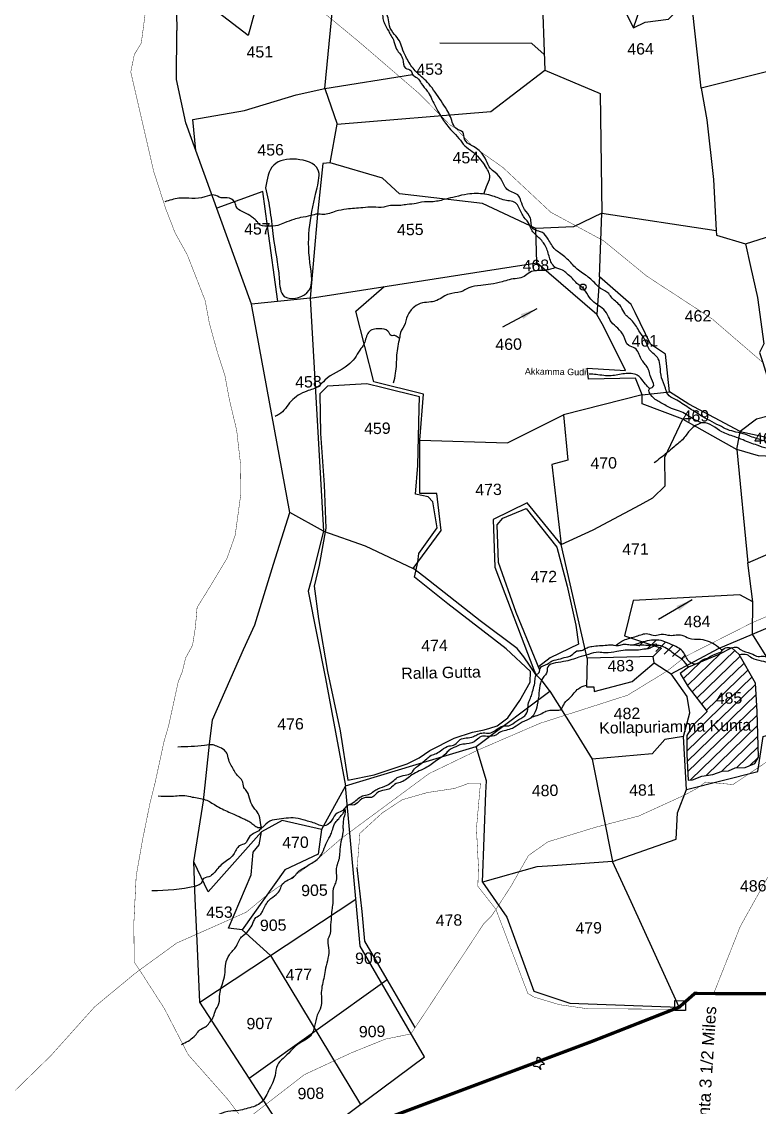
# Model space of a CAD drawing. Header units: feet. Extents: x 753466 to 768578, y 1601948 to 1613855.
# Drawn here: x 759527 to 761307, y 1603304 to 1605926 of the extents above; entities that cross this region are included whole.
import ezdxf

# ---------------------------------------------------------------- set-up
doc = ezdxf.new("R2010")
doc.units = ezdxf.units.FT
doc.header["$LTSCALE"] = 15
doc.header["$MEASUREMENT"] = 0
doc.header["$PDMODE"] = 32
doc.header["$PDSIZE"] = 15
doc.linetypes.add('HIDDEN2', pattern=[0.1875, 0.125, -0.0625])
for name, color, linetype in [('HILL', 17, 'Continuous'), ('PLOT', 7, 'Continuous'), ('PLOT NO', 7, 'Continuous'), ('PLOT NO @ 1', 7, 'Continuous'), ('ROADS', 6, 'Continuous'), ('TANKS-STREAM', 4, 'Continuous'), ('TANKS-STREAM @ 1', 4, 'Continuous'), ('TEXT @ 1', 1, 'Continuous'), ('VILLAGE STONES', 240, 'Continuous')]:
    doc.layers.add(name, color=color, linetype=linetype)
doc.layers.add('VILLAGE BOUNDRY', color=5, linetype='HIDDEN2', lineweight=100)
doc.styles.add('Annotative', font='arial.ttf')
doc.styles.get("Standard").update_dxf_attribs({"font": 'arial.ttf'})
doc.linetypes.add('DOTS', pattern='A,1e-06,-3,["●",Standard,S=3,R=0,X=-1.25,Y=-1.25],-3', length=6.000001)
doc.dimstyles.get("Standard").update_dxf_attribs({"dimtxt": 0.18, "dimasz": 40, "dimexe": 0.18, "dimexo": 0.0625, "dimgap": 0.09, "dimtad": 0, "dimtih": 1, "dimtoh": 1, "dimdec": 4, "dimzin": 0, "dimdsep": 46, "dimtxsty": 'Standard', "dimcen": 0.09, "dimadec": 0, "dimazin": 0, "dimtfac": 1, "dimtdec": 4, "dimtofl": 0, "dimtmove": 0, "dimatfit": 3, "dimfxl": 1, "dimtolj": 1, "dimtzin": 0, "dimarcsym": 0})

msp = doc.modelspace()

# ---------------------------------------------------------------- hatches: boundary and pattern name
at = {"layer": 'TANKS-STREAM @ 1'}
h = msp.add_hatch(dxfattribs=at)
h.set_pattern_fill('ANSI31,_O', color=256, scale=150, angle=359.1439)
h.set_pattern_definition([(44.1438658, (0, 0), (-13.05866986, 13.45487426), [])])
edge = h.paths.add_edge_path()
edge.add_line((761181.4, 1604259.6), (761147.3, 1604226.4))
edge.add_line((761147.3, 1604226.4), (761132.2, 1604202.2))
edge.add_line((761132.2, 1604202.2), (761132.3, 1604155.7))
edge.add_line((761132.3, 1604155.7), (761135.3, 1604093.8))
edge.add_line((761135.3, 1604093.8), (761146.3, 1604095.1))
edge.add_line((761146.3, 1604095.1), (761168.9, 1604103.8))
edge.add_line((761168.9, 1604103.8), (761194.9, 1604107.5))
edge.add_line((761194.9, 1604107.5), (761239.7, 1604123.9))
edge.add_line((761239.7, 1604123.9), (761272.9, 1604124.4))
edge.add_line((761272.9, 1604124.4), (761296.3, 1604133.8))
edge.add_line((761296.3, 1604133.8), (761305.1, 1604149.3))
edge.add_line((761305.1, 1604149.3), (761302.3, 1604260))
edge.add_line((761302.3, 1604260), (761298, 1604328.2))
edge.add_line((761298, 1604328.2), (761258.5, 1604397.9))
edge.add_line((761258.5, 1604397.9), (761240.7, 1604413.8))
edge.add_line((761240.7, 1604413.8), (761209.4, 1604397.7))
edge.add_line((761209.4, 1604397.7), (761162.7, 1604377.7))
edge.add_spline(control_points=[(761162.7, 1604377.7), (761161.2, 1604376.6), (761159, 1604375.4), (761156.5, 1604374.8), (761155.7, 1604374.7)], knot_values=[333.413549, 333.413549, 333.413549, 333.413549, 338.996412, 341.186834, 341.186834, 341.186834, 341.186834], degree=3, periodic=0)
edge.add_spline(control_points=[(761004.8, 1604421), (761012, 1604423.3), (761025.9, 1604427.8), (761047.5, 1604433.2), (761070.4, 1604432.4), (761096.3, 1604420.8), (761126.3, 1604408.5), (761134, 1604379), (761150.3, 1604373.8), (761155.7, 1604374.7)], knot_values=[341.186834, 341.186834, 341.186834, 341.186834, 363.945184, 384.949603, 407.949748, 430.542936, 470.71414, 497.190183, 513.682521, 513.682521, 513.682521, 513.682521], degree=3, periodic=0)
edge.add_line((761155.7, 1604374.7), (761136.6, 1604366.5))
edge.add_line((761136.6, 1604366.5), (761116.1, 1604351.2))
edge.add_line((761116.1, 1604351.2), (761135.8, 1604319.7))
edge.add_line((761135.8, 1604319.7), (761181.4, 1604259.6))
h.paths.add_polyline_path([(761195.6, 1604270.2), (761273.6, 1604271.9), (761272.7, 1604314), (761194.7, 1604312.3)], flags=24)

# ---------------------------------------------------------------- linework, layer by layer
msp.add_point((760882, 1605285))
msp.add_point((760882, 1605285))
msp.add_point((760882, 1605285))
at = {"layer": 'HILL'}
for points in [[(760754.3, 1604330.5), (760754.7, 1604356.4), (760696.4, 1604411), (760555.5, 1604519.6), (760475.1, 1604584.2), (760483, 1604620.8), (760485.1, 1604641.3), (760529.9, 1604703.7), (760519.3, 1604766.2), (760507.6, 1604778.7), (760477.6, 1604784.6), (760482.9, 1604854.2), (760486.4, 1604991.9), (760487.1, 1605019.9), (760399.1, 1605041.9), (760360.1, 1605051.6), (760265.3, 1605045.4), (760246.3, 1605026.9), (760248, 1604931.4), (760256.8, 1604807.2), (760261.2, 1604702.7), (760244.8, 1604613.1), (760232.4, 1604562.3), (760243.1, 1604483.5), (760265.3, 1604356.3), (760295.8, 1604212.9), (760314.4, 1604093.6), (760377.4, 1604106.9), (760457.3, 1604133.2), (760486.4, 1604147.9), (760511.7, 1604165.6), (760570.5, 1604195), (760615, 1604209.7), (760642.9, 1604215.8), (760657.2, 1604219.9), (760674.8, 1604225.5), (760700.4, 1604244.1), (760729.4, 1604286.2), (760754.3, 1604330.5)], [(760777.7, 1604359.5), (760720, 1604498.6), (760677.9, 1604619.4), (760674.8, 1604711), (760688.2, 1604726.9), (760744.3, 1604750), (760818.4, 1604656.8), (760843.6, 1604562.4), (760864.6, 1604468.6), (760870.9, 1604422.3), (760802.4, 1604389.4), (760774.2, 1604367.8)], [(760476.9, 1603496.8), (760409.2, 1603612.6), (760355.2, 1603705.1), (760348.4, 1603776.8), (760336.5, 1603882.8)]]:
    msp.add_lwpolyline(points, dxfattribs=at)
at = {"layer": 'HILL', "linetype": 'Continuous'}
msp.add_spline([(760115.3, 1605524.7), (760135.1, 1605579.8), (760189.8, 1605593.7), (760241.9, 1605569.4), (760239.9, 1605525), (760222.6, 1605343.9), (760215.1, 1605270.9), (760160.7, 1605262.6), (760148.4, 1605305.4), (760133.7, 1605407.2), (760126.7, 1605466.2), (760115.3, 1605524.7)], degree=3, dxfattribs=at)
at = {"layer": 'PLOT'}
for points in [[(760785, 1606085), (760617.1, 1606208.9), (760490.3, 1606306.6), (760415.9, 1606276.9), (760405.8, 1606170.7), (760376.6, 1606188.1), (760336.1, 1606191.3), (760290.7, 1606097.7), (760171.4, 1606117.8), (760152.6, 1606047.3), (760115.3, 1606045.9), (760073.8, 1605892.9), (760000.7, 1605948.2), (759900.1, 1605947.7), (759901.3, 1605904.7)], [(760258.6, 1605765.1), (760290.7, 1606097.7)], [(760782.2, 1606011.1), (760978.7, 1605960.2), (761003.4, 1605911.4), (761019.1, 1605955.9), (760997.6, 1606001.4), (760939.1, 1606006.7)], [(760782.2, 1606011.1), (760789.7, 1605808.7)], [(761003.4, 1605911.4), (761031.7, 1605924.7), (761088.1, 1605932.2), (761131.8, 1605976.1), (761143.9, 1605977.4)], [(761631, 1605624.3), (761616.9, 1605798.5), (761610.5, 1605877.1), (761166.7, 1605766), (761143.9, 1605977.2), (761154.6, 1605986.2), (761176.9, 1605978.1), (761257.6, 1605979), (761331.7, 1605963.2), (761381.8, 1605987.7), (761597.2, 1605990.8), (761610.5, 1605877.1)], [(760191, 1603195.7), (760075.7, 1603374.1), (759956.9, 1603557.8), (759950.3, 1603705.4), (759945.8, 1603807.1), (759942.6, 1603896.6), (759965.3, 1604043.7), (759980.4, 1604180.6), (759987.1, 1604239.9), (760062.3, 1604409.8), (760089.3, 1604469.4), (760134.9, 1604615.5), (760173.9, 1604740.4), (760081.7, 1605243.6), (759946.9, 1605615.3), (759922.9, 1605681.6), (759900.8, 1605786.3), (759901.3, 1605904.7)], [(760788.2, 1605847.2), (760757.9, 1605873.2), (760536.1, 1605874.2)], [(759946.9, 1605615.3), (759940.2, 1605690.2), (760064.2, 1605711.3), (760189.3, 1605749.3), (760258.6, 1605765.1), (760288.4, 1605678.8), (760659.1, 1605709.4), (760789.7, 1605808.7), (760923.5, 1605752.4), (760927.2, 1605464), (760858.8, 1605430.7), (760768.1, 1605426.4), (760638.8, 1605487.1), (760438.7, 1605510.5), (760397.4, 1605548.4), (760271, 1605585.5), (760288.4, 1605678.8)], [(760258.6, 1605765.1), (760469.8, 1605798.9)], [(761166.7, 1605766), (761180.8, 1605689.3), (761196.7, 1605545.3), (761203.5, 1605421.9)], [(760271, 1605585.5), (760253.7, 1605583.9), (760240.9, 1605461.3), (760222.9, 1605258.6), (760081.7, 1605243.6)], [(760145.1, 1605250.3), (760120.3, 1605432), (760108.9, 1605516.2), (759997.5, 1605475.8)], [(760921.9, 1605310.2), (760927.2, 1605464)], [(760927.2, 1605464), (761203.5, 1605421.9), (761203.9, 1605410.7), (761274.4, 1605389.6), (761399, 1605429)], [(760222.9, 1605258.6), (760770.3, 1605343.6), (760768.1, 1605426.4)], [(761274.4, 1605389.6), (761286.3, 1605335.1), (761302.7, 1605259.8), (761318.2, 1605148), (761308.1, 1605127.2), (761315.9, 1605102.8), (761354, 1604979.3), (761300.3, 1604965.6), (761261.1, 1604936.4), (761137.4, 1605002.6), (761090.7, 1605032.2), (761080.7, 1605123.2), (761044.5, 1605147.2), (761007.3, 1605224), (760997.9, 1605243.2), (760921.9, 1605310.2), (760914.9, 1605219.1), (760770.3, 1605343.6)], [(760487.9, 1604915.2), (760496.8, 1605026.6), (760377, 1605055.9), (760333.7, 1605226.6), (760401.6, 1605286.4)], [(760222.9, 1605258.6), (760255.2, 1604695.6), (760173.9, 1604740.4)], [(761024.5, 1605024.6), (761008.2, 1605065.2), (760894.6, 1605062.6), (760891.5, 1605089.1), (760984.7, 1605083.3), (760931.2, 1605190.4), (760914.9, 1605219.1)], [(760255.2, 1604695.6), (760355.8, 1604660.4), (760471.5, 1604605.3), (760539.7, 1604697), (760528.9, 1604786.6), (760488.1, 1604786.4), (760487.9, 1604915.2), (760699.8, 1604908.6), (760834.9, 1604976.4), (760845, 1604867.3), (760806.3, 1604856.6), (760829.4, 1604663.4), (760906.3, 1604699), (761019.5, 1604759.2), (761050.1, 1604775.6), (761079.7, 1604805.3), (761079.5, 1604874.5), (761122.5, 1604965.9), (761024.6, 1605003.3), (761024.5, 1605024.6), (761090.7, 1605031.8)], [(761024.5, 1605024.6), (760834.9, 1604976.4)], [(761122.5, 1604965.9), (761252.9, 1604892.5), (761261.1, 1604936.4), (761488.9, 1604887.3), (761422.9, 1604871.4), (761305.3, 1604877.5), (761252.9, 1604892.5), (761280, 1604619.2), (761566.1, 1604743.5), (761431.9, 1604873.5)], [(761124.1, 1604199.8), (761139.5, 1604256.2), (761132.8, 1604295.8), (761094.9, 1604350.9), (761209.1, 1604412.1), (761290.9, 1604446.8), (761562.1, 1604561.7), (761626.7, 1604640.6), (761687.6, 1604574.9), (761762.3, 1604669.4), (761655.5, 1604699.6), (761648.1, 1604767.5), (761716.3, 1604827.4), (761784, 1604896.6), (761797.2, 1604808), (761834.3, 1604813.5), (761831.5, 1604788.8), (761847.9, 1604750.4), (761861.2, 1604747.2), (761855.1, 1604703.4), (761741.9, 1604675.2)], [(760892.1, 1604388.6), (760829.4, 1604663.4), (760747, 1604763.6), (760664.6, 1604723.6), (760669, 1604608.1), (760763.3, 1604360.6), (760767.5, 1604349.4), (760780.5, 1604336.7), (760801.6, 1604308.5)], [(760255.2, 1604695.6), (760223.6, 1604570.6), (760218.6, 1604550.6), (760260.3, 1604339.5), (760308.5, 1604079.9), (760471.2, 1604129.6), (760623.7, 1604175.3)], [(760767.5, 1604349.4), (760738.7, 1604391.8), (760722.8, 1604411.7), (760633.2, 1604478.5), (760497.1, 1604585.8), (760473.4, 1604604.5)], [(761424.9, 1604230.7), (761290.9, 1604446.8), (761292.1, 1604524.4), (761280, 1604619.2)], [(761292.1, 1604524.4), (761260.7, 1604541.3), (761003.1, 1604527.8), (760982, 1604442.8), (761071.1, 1604412.6), (761051.5, 1604392.3), (760892.1, 1604388.6), (760889.8, 1604319), (760907.9, 1604319.3), (760908.9, 1604308.5), (761000.7, 1604332.4), (761053.7, 1604377.2), (761051.5, 1604392.3)], [(761053.7, 1604377.2), (761094.9, 1604350.9)], [(760952.9, 1603897.8), (760808.6, 1603887.1), (760770.6, 1603884.3), (760639.4, 1603847.2), (760647.4, 1604063), (760648.6, 1604092.6), (760623.7, 1604175.3), (760748.1, 1604268.4), (760801.8, 1604308.7), (760858.9, 1604218.1), (760903.9, 1604144.4)], [(761114.1, 1603545.7), (760997.6, 1603800.2), (760952.9, 1603897.8), (761106.4, 1603951.1), (761109.8, 1604015.4), (761131.3, 1604071.4), (761303.4, 1604114.8), (761316.9, 1604199.1), (761424.9, 1604230.7)], [(761131.3, 1604071.4), (761124.1, 1604199.8), (761079.2, 1604192), (761049, 1604157.4), (760903.9, 1604144.4), (760952.9, 1603897.8)], [(760308.5, 1604079.9), (760250.3, 1603975.1), (760155.1, 1603996.7), (760106, 1603969.4), (759976.5, 1603824.4), (759942.6, 1603896.6)], [(760191, 1603195.7), (760498.8, 1603425.2), (760343.9, 1603693.1), (760308.5, 1604079.9)], [(760250.3, 1603975.1), (760242.5, 1603915.1), (760162.3, 1603877), (760059.3, 1603732.4), (760026, 1603736.7), (760081, 1603865.3), (760085.6, 1603919.8), (760100.3, 1603937.7), (760106, 1603969.4)], [(760639.4, 1603847.2), (760698, 1603763.2), (760763.2, 1603584.3), (760850, 1603555.1), (761114.1, 1603545.7)], [(759956.9, 1603557.8), (760333.5, 1603806.2)], [(760059.3, 1603732.4), (760127.6, 1603670.4), (760344.9, 1603310.4)], [(760075.7, 1603374.1), (760409.2, 1603612.6)]]:
    msp.add_lwpolyline(points, dxfattribs=at)
at = {"layer": 'ROADS', "linetype": 'DOTS', "ltscale": 0.5, "const_width": 1}
for points in [[(761315.9, 1605102.8), (761193, 1605208.7), (761035.6, 1605311.6), (760931.4, 1605397), (760804, 1605465.8), (760688.3, 1605574.1), (760614.5, 1605626.2), (760574.9, 1605668.5), (760560.2, 1605677.1), (760485.7, 1605753), (760339.7, 1605878.6), (760153.8, 1606032.2)], [(759827.6, 1605966.6), (759815.5, 1605874.9), (759798.7, 1605847.1), (759790, 1605804.8), (759845.5, 1605564), (759860.1, 1605518.8), (759874.8, 1605473.4), (759897.1, 1605415.9), (759926.5, 1605362.8), (759954, 1605292.6), (759969.7, 1605252.2), (759979.6, 1605198.4), (759998.2, 1605130.8), (760017.3, 1605071.3), (760028.2, 1605012.7), (760045.7, 1604939), (760054.9, 1604858.2), (760055.9, 1604786.4), (760042, 1604685.2), (760022.3, 1604629.7), (759980.2, 1604559.6), (759950.1, 1604511), (759946.1, 1604463.6), (759939.2, 1604420), (759922.4, 1604389.2), (759914.5, 1604356.1), (759904.5, 1604331.1), (759881.1, 1604224), (759870.8, 1604189.5), (759848.1, 1604084.6), (759836.9, 1604040.4), (759818.6, 1603950.7), (759803.1, 1603862.5), (759797.4, 1603747.6), (759798.4, 1603654.5), (759811.3, 1603635.3), (759900.9, 1603700.4), (760036.2, 1603760.5), (760069.1, 1603775.1), (760119.7, 1603817.2), (760235.1, 1603898.4), (760299.4, 1603954), (760510.3, 1604109.9), (760626.5, 1604165.9), (760777.9, 1604231.3), (760989.5, 1604299.2), (761084.6, 1604357.4), (761129.8, 1604393.1), (761291.4, 1604475), (761451.3, 1604542.3)], [(760064, 1603270), (760138.6, 1603328), (760209, 1603382.5), (760323.6, 1603435.7), (760404.7, 1603468.4), (760466.5, 1603481), (760547.3, 1603603.4), (760641.9, 1603746.7), (760660.5, 1603765.2), (760706.6, 1603835.5), (760750.1, 1603912), (760797.1, 1603945), (760912.2, 1603980.2), (761016.5, 1604007.4), (761125.9, 1604057.4), (761156.7, 1604074), (761177.6, 1604089.4), (761243.7, 1604083.4), (761329.2, 1604140.8)], [(760336.2, 1603878.6), (760343, 1603965.3), (760397.5, 1604015.2), (760445.8, 1604046.8), (760506.1, 1604064), (760571.4, 1604073.8), (760606.8, 1604086.6), (760634.2, 1604086.9), (760624.5, 1603977), (760629.3, 1603884.4), (760627.9, 1603837.6), (760671.5, 1603782), (760748.4, 1603579), (760763.9, 1603569.8), (760824.2, 1603551.7), (760892, 1603541.8), (761078.6, 1603540.7), (761088.3, 1603540.7), (761092.1, 1603537.1)], [(761333.1, 1603869.2), (761261.4, 1603740.7), (761197.3, 1603578.6)], [(758564.8, 1602964.3), (758681.3, 1603009.7), (758781.4, 1603029.6), (758948.9, 1603045.5), (759043, 1603060.8), (759201.6, 1603085.4), (759252.9, 1603111.6), (759342.1, 1603187.6), (759454.8, 1603289.4), (759597.3, 1603428.6), (759702.7, 1603546.3), (759798.1, 1603625.2), (759811.3, 1603635.3), (759871.3, 1603541.9), (759928.7, 1603430.7), (760023.9, 1603323.1), (760087.2, 1603239.4), (760102.9, 1603211), (760107.4, 1603173.1)]]:
    msp.add_lwpolyline(points, dxfattribs=at)
at = {"layer": 'TANKS-STREAM'}
msp.add_lwpolyline([(761136.6, 1604366.5), (761116.1, 1604351.2), (761135.8, 1604319.7), (761181.4, 1604259.6), (761147.3, 1604226.4), (761132.2, 1604202.2), (761132.3, 1604155.7), (761135.3, 1604093.8), (761146.3, 1604095.1), (761168.9, 1604103.8), (761194.9, 1604107.5), (761217.7, 1604115.8), (761232.6, 1604116.2), (761249.1, 1604124), (761272.9, 1604124.4), (761296.3, 1604133.8), (761305.1, 1604149.3), (761302.3, 1604260), (761298, 1604328.2), (761258.5, 1604397.9), (761240.7, 1604413.8), (761209.4, 1604397.7), (761136.6, 1604366.5)], dxfattribs=at)
for points in [[(756770.9, 1605596), (756785, 1605595.5), (756802.6, 1605590.9), (756818.9, 1605585.9), (756836, 1605582.1), (756850, 1605580.5), (756865, 1605576.3), (756885.8, 1605574.8), (756904.2, 1605572.5), (756923.3, 1605571.2), (756934.4, 1605573.2), (756948.9, 1605572.8), (756964.3, 1605573), (756975.7, 1605573), (756985.6, 1605575.2), (757003.3, 1605576.1), (757012.9, 1605574.6), (757021.5, 1605573.5), (757046.8, 1605571.5), (757062.4, 1605571.9), (757078.4, 1605570.2), (757095.5, 1605568.2), (757111.2, 1605568.8), (757135, 1605560.3), (757157.2, 1605558), (757179.7, 1605557.4), (757196.2, 1605554.4), (757209.8, 1605550.9), (757225.2, 1605551.2), (757233.5, 1605549.9), (757258.4, 1605543.8), (757279.7, 1605539.6), (757295.5, 1605540.9), (757315.1, 1605541.6), (757334.7, 1605540.7), (757351.8, 1605540.6), (757375.5, 1605543.2), (757397.7, 1605542.1), (757417.2, 1605540.5), (757439.8, 1605545.2), (757461.8, 1605550.6), (757484.1, 1605553.9), (757501.5, 1605555.4), (757522.3, 1605555.1), (757542.4, 1605552.8), (757563.6, 1605556.3), (757591.3, 1605555.5), (757611.4, 1605555.2), (757630.2, 1605560.8), (757650.9, 1605566.2), (757673.6, 1605565.5), (757688.1, 1605572.2), (757704.4, 1605577.5), (757729.3, 1605578.7), (757754.8, 1605583.5), (757779.8, 1605590.4), (757805.8, 1605596), (757828, 1605603.1), (757851.9, 1605607.2), (757875.7, 1605611.1), (757897.8, 1605621.9), (757913.9, 1605626.8), (757938.8, 1605632.4), (757960.4, 1605641.7), (757987.3, 1605654.2), (758008.6, 1605662.2), (758036.6, 1605663.7), (758062.3, 1605669.1), (758096.4, 1605670.7), (758121.6, 1605679.6), (758150.6, 1605685), (758169.3, 1605693.1), (758189.9, 1605700.4), (758205.8, 1605703.6), (758221.3, 1605714.2), (758232.1, 1605731.6), (758262.7, 1605731.8), (758292.3, 1605743.4), (758317.9, 1605751.1), (758341.5, 1605757.3), (758369.3, 1605760.7), (758402.1, 1605773.8), (758427.8, 1605779.4), (758441.5, 1605789.3), (758472.3, 1605799.6), (758488.7, 1605799.3), (758515, 1605799.2), (758547.6, 1605802.8), (758572, 1605810.7), (758600.4, 1605814.2), (758639.3, 1605816.2), (758663.1, 1605823.4), (758695.8, 1605837.1), (758722.7, 1605861), (758750.9, 1605884.6), (758774.3, 1605903.5), (758802.4, 1605931.1), (758829.8, 1605947.7), (758848, 1605960.4), (758872.2, 1605969.8), (758901.3, 1605971.3), (758937.4, 1605977.4), (758957.1, 1605986.8), (758984, 1605989.3), (759004.3, 1605989.6), (759031.2, 1605998.5), (759058.4, 1606001.3), (759089.4, 1606001.5), (759110, 1606006.5), (759134.9, 1605999.8), (759165, 1606002.8), (759183.7, 1606008.6), (759199.3, 1606012.4), (759218.9, 1606012.5), (759238, 1606021), (759252.6, 1606026.5), (759278, 1606038.4), (759295.6, 1606050.5), (759312, 1606068.2), (759326, 1606098.3), (759342.7, 1606130.5), (759351.7, 1606163.9), (759359.3, 1606184.9), (759367.8, 1606205.9), (759374.6, 1606234.2), (759382.5, 1606252.3), (759399.9, 1606273.8), (759411.7, 1606282.2), (759436.3, 1606303.6), (759449.9, 1606323.3), (759475.8, 1606343.4), (759503.5, 1606366.5), (759527.3, 1606389.8), (759553.6, 1606396.3), (759578.4, 1606404.5), (759616.9, 1606419.6), (759641.9, 1606420.5), (759669.2, 1606431.1), (759700.7, 1606442.6), (759728.3, 1606450.4), (759748.3, 1606454.2), (759771.2, 1606461.4), (759791.7, 1606463.1), (759813.9, 1606462.1), (759833.8, 1606463.6), (759873.3, 1606465.2), (759910.7, 1606464.2), (759925.2, 1606459.7), (759943.3, 1606454.1), (759970.1, 1606445.8), (759976.8, 1606441.2), (759986.5, 1606438.6), (760000.9, 1606431.2), (760012.5, 1606429), (760024, 1606429.1), (760048.1, 1606415.9), (760060.8, 1606412.9), (760079.2, 1606405.7), (760091.9, 1606402), (760113.7, 1606396.2), (760131.3, 1606393.7), (760146.3, 1606383), (760157.1, 1606380.6), (760171.6, 1606380.2), (760198.5, 1606375.2), (760223.5, 1606367.4), (760251.2, 1606358.8), (760276.2, 1606351.7), (760298.7, 1606343), (760321.5, 1606335.6), (760334.4, 1606331.2), (760351, 1606328.5), (760369.8, 1606317.3), (760402.5, 1606308.3), (760421.7, 1606299.6), (760438.2, 1606293.7), (760455.7, 1606285.7), (760470.5, 1606281.6), (760493.9, 1606269), (760514.7, 1606262.2), (760538.9, 1606252), (760565.5, 1606238.2), (760575.9, 1606226.8), (760587.4, 1606219.6), (760599, 1606213.4), (760618.8, 1606189), (760641.8, 1606173.2), (760653.3, 1606163.9), (760671.9, 1606156.2), (760672.1, 1606150.2), (760690.7, 1606139.4), (760704.9, 1606121.3), (760721.2, 1606101.4), (760753.1, 1606085.4), (760773.3, 1606071.7), (760792.5, 1606058.8), (760810.2, 1606043.4), (760824.2, 1606032.6), (760836.3, 1606021.2), (760852.9, 1606019.2), (760869.4, 1606014), (760880.2, 1606007.5), (760890.4, 1606004.9), (760924.5, 1605996.6), (760958.2, 1605990.5), (760997.8, 1605964.7), (761017.3, 1605950.8), (761034.6, 1605948.6), (761057.9, 1605952.2), (761073.8, 1605955.1), (761089.4, 1605961.6), (761108.8, 1605984.1), (761133.1, 1606006), (761221.1, 1606001.5), (761262.6, 1606003.7), (761342.7, 1606007.1), (761372.2, 1606045.6), (761383, 1606082.9), (761405.2, 1606107.6), (761416.8, 1606120.6), (761446.7, 1606124.7), (761480.7, 1606136.6), (761521.3, 1606137.1), (761563.5, 1606156.9), (761602.8, 1606183.3), (761622.3, 1606205.5), (761660.5, 1606237.7), (761697.5, 1606263.5), (761725, 1606283.2), (761752.8, 1606291.8), (761776, 1606301.6), (761809.3, 1606310.2), (761844.2, 1606318.6), (761871.5, 1606320.4), (761898.9, 1606308.9), (761919.2, 1606303.9), (761958.2, 1606309.4), (761994.5, 1606314.9), (762029.2, 1606324.7), (762048.2, 1606327.8), (762068.4, 1606340.5), (762074.2, 1606351), (762094, 1606355.7), (762109.6, 1606356.1), (762132.6, 1606362.8), (762155.5, 1606368.6), (762187.4, 1606378.1), (762214.3, 1606388.8), (762243.5, 1606390.9), (762283.7, 1606400.1), (762313.5, 1606419.3), (762346, 1606439), (762357, 1606457.8), (762339.5, 1606469.4), (762316.9, 1606476.7), (762280.2, 1606479.8), (762251.7, 1606477), (762230.8, 1606474.8), (762215, 1606471.3), (762196.5, 1606463.3), (762181.9, 1606460.4), (762162.8, 1606450), (762141.1, 1606437), (762119.4, 1606419.7), (762105.3, 1606406.6), (762082.4, 1606396.9), (762062.8, 1606402.3), (762041.3, 1606406.1), (762025.2, 1606416), (762015.3, 1606426.1), (761995.4, 1606433.9), (761971.1, 1606434.3), (761956.3, 1606428.2), (761940.9, 1606420), (761928, 1606416.2), (761892.8, 1606422.3), (761878.1, 1606420.7), (761863.2, 1606419.1), (761841.1, 1606415.9), (761827.6, 1606410.1), (761810, 1606402.9), (761795.4, 1606398.1), (761784.4, 1606396.8), (761773.8, 1606391), (761755.3, 1606386.7), (761740.3, 1606388), (761735.7, 1606410.5), (761730.5, 1606433), (761718.8, 1606442.6), (761689.4, 1606453.6), (761670, 1606461.8), (761654.2, 1606472.1), (761645.2, 1606483), (761630.5, 1606502.2), (761618.8, 1606520.3), (761610, 1606530.4), (761605.9, 1606542.9), (761587.3, 1606547.2), (761568.4, 1606556.5), (761555.5, 1606563.7), (761541.2, 1606570.9), (761530.7, 1606576.5), (761519.8, 1606581.1), (761509.8, 1606581.3), (761496.5, 1606588), (761474, 1606587.8), (761455.5, 1606588.6), (761444.5, 1606587.3), (761431.9, 1606579), (761416.8, 1606575.7), (761390.1, 1606560.6), (761365, 1606550.5), (761347.3, 1606546.8), (761325.8, 1606549.3), (761301.3, 1606555.1), (761265.8, 1606564.4), (761244.5, 1606569.6), (761221.9, 1606571.2), (761190.9, 1606580.4), (761160.3, 1606598.8), (761150.5, 1606603.4), (761131.7, 1606619.3), (761123.6, 1606643), (761110.2, 1606681.8), (761083.2, 1606753.6), (761047.5, 1606838.6), (761019.7, 1606919.7), (761012.1, 1606949.3), (760988.9, 1607045.3)], [(761258.5, 1604397.9), (761277.2, 1604397.2), (761289, 1604389.8), (761311.9, 1604382.6), (761332.8, 1604379.3), (761341.8, 1604383.9), (761350.5, 1604396.9), (761360.5, 1604410.4), (761367.9, 1604421.3), (761379.4, 1604426.3), (761394.8, 1604429), (761403.5, 1604439.9), (761410, 1604449.6), (761417.4, 1604456.3), (761425.5, 1604462.6), (761435.4, 1604468), (761444.4, 1604473.8), (761454.7, 1604479.1), (761465.5, 1604484.5), (761475.8, 1604492), (761486.1, 1604497.8), (761497.7, 1604503.2), (761516.6, 1604516.9), (761533.4, 1604525.2), (761546.3, 1604528.8), (761552.9, 1604537.5), (761564.6, 1604545.5), (761572, 1604552.3), (761584.1, 1604560.5), (761602.4, 1604577.2), (761612.4, 1604587), (761619.2, 1604592.9), (761630.4, 1604609.1), (761640.6, 1604625.7), (761647.9, 1604641.4), (761649.8, 1604672.8), (761644, 1604690.5), (761639.9, 1604693.8), (761635.8, 1604716.3), (761626.8, 1604747), (761638, 1604764.4), (761641.8, 1604770.8), (761629.2, 1604783.3), (761617.2, 1604778.5), (761600.2, 1604780.4), (761585, 1604781.9), (761566.2, 1604789.1), (761556.6, 1604795.7), (761536.4, 1604805.3), (761529.2, 1604815), (761523.2, 1604822.2), (761499.2, 1604841.6), (761475.1, 1604868.5), (761456.8, 1604883.9), (761435, 1604889.9), (761424.5, 1604897.6), (761401.7, 1604903.1), (761388.7, 1604903.3), (761367.5, 1604903.2), (761345, 1604905.8), (761318.7, 1604913.5), (761285.9, 1604924.4), (761274.5, 1604929.1), (761250.6, 1604934.9), (761230.9, 1604940.8), (761210.9, 1604950.5), (761165.5, 1604975), (761136.6, 1604993.7), (761103.8, 1605014), (761086.2, 1605026.4), (761080.8, 1605040.9), (761071.6, 1605066.2), (761067.8, 1605093), (761063.3, 1605112), (761042.5, 1605133.6), (761033.5, 1605153.3), (761019, 1605176.2), (761001.4, 1605202.7), (760982.6, 1605221), (760973.4, 1605237.8), (760951.8, 1605258.7), (760943.9, 1605269.2), (760923.6, 1605282), (760909.2, 1605295.8), (760884.3, 1605316.5), (760870.6, 1605325.7), (760849.7, 1605347), (760824.8, 1605367.8), (760814.7, 1605376), (760797.6, 1605400.7), (760783.6, 1605416.7), (760774.7, 1605420.2), (760761.5, 1605425.8), (760754.6, 1605451.7), (760740.9, 1605472.5), (760732, 1605493), (760727, 1605505.1), (760700.7, 1605519.3), (760685.5, 1605542.6), (760670, 1605561.8), (760657.4, 1605572.5), (760650.7, 1605585.7), (760638.9, 1605606.5), (760614, 1605626.5), (760595.9, 1605642.2), (760591.4, 1605659.1), (760577.8, 1605666.4), (760561.8, 1605696.1), (760552.8, 1605713.6), (760524.5, 1605756.2), (760510.1, 1605775.4), (760494.9, 1605790.3), (760471.4, 1605813.8), (760453.9, 1605841.8), (760445, 1605862.7), (760438.4, 1605880.1), (760426.6, 1605895.6), (760414.5, 1605916.4), (760411.5, 1605935.2), (760405.2, 1605953.2), (760405.5, 1605970.2), (760400.5, 1605987.6), (760393.9, 1606006.9), (760394.2, 1606027.5), (760388.3, 1606043.4), (760389.5, 1606058.4), (760384.9, 1606078.7), (760380.8, 1606088.6), (760377.2, 1606109.8), (760373.5, 1606125.1), (760364.5, 1606140.2), (760358.8, 1606151.7), (760354.4, 1606164.2), (760342.3, 1606184.6), (760345, 1606168.6), (760349.7, 1606155.1), (760353.2, 1606145.6), (760357.3, 1606139.4), (760358.9, 1606131.5), (760362.6, 1606121.3), (760369.7, 1606111.1), (760369.5, 1606100.3), (760371.9, 1606088.6), (760374.1, 1606077.1), (760375.4, 1606061.1), (760378.2, 1606047.5), (760381.3, 1606036.7), (760384.1, 1606026.5), (760382.5, 1606010.2), (760381.4, 1606002.4), (760387.4, 1605984.4), (760391.4, 1605969), (760392.2, 1605959.3), (760397.6, 1605944.5), (760398.7, 1605933.7), (760402.8, 1605921.6), (760412.6, 1605903.1), (760418.7, 1605892), (760425.3, 1605878.5), (760431.6, 1605859.6), (760440.8, 1605846.7), (760446.6, 1605835.5), (760453.1, 1605813.9), (760466.7, 1605807.8), (760469.8, 1605798.9), (760481.2, 1605790.6), (760491.4, 1605776.7), (760505.9, 1605758.6), (760514.8, 1605743.2), (760533.9, 1605705.7), (760552.7, 1605677.3), (760565.3, 1605662.4), (760582.3, 1605644.2), (760596.4, 1605626.4), (760614.5, 1605612.7), (760645.1, 1605578.7)], [(760642.2, 1605509.9), (760649, 1605528), (760656.7, 1605550.7), (760645.1, 1605578.7)], [(761168.1, 1604956.8), (761146.2, 1604967.4), (761114.5, 1604985.6), (761095.7, 1604991.9), (761069.9, 1605005.7), (761048.3, 1605021), (761042, 1605039.6), (761050.7, 1605043.8), (761046.9, 1605063.3), (761037.4, 1605090.8), (761022.1, 1605111.5), (761006.9, 1605137.4), (760992, 1605143.8), (760980, 1605166.7), (760965.6, 1605185.5), (760950.3, 1605200.5), (760940.9, 1605218), (760928.1, 1605234.5), (760912, 1605245.4), (760897.7, 1605260.1), (760884.2, 1605279.6), (760867, 1605294), (760856, 1605305.8), (760842.6, 1605318), (760832.6, 1605325.7), (760814.1, 1605333.4), (760800.9, 1605356.4), (760791.4, 1605384.1), (760775, 1605404.4), (760757.1, 1605424.2), (760748.7, 1605443.1), (760742.3, 1605450.2), (760728.6, 1605474.3), (760721.5, 1605486.5), (760692.8, 1605495), (760664.3, 1605505.1), (760644.6, 1605509.6), (760603.2, 1605509.4), (760573.7, 1605503.3), (760550.3, 1605497.4), (760520.4, 1605491.4), (760491.7, 1605489.9), (760479.3, 1605487), (760457.6, 1605484.6), (760441.7, 1605482.5), (760429.7, 1605481.9), (760413.1, 1605481.4), (760400.6, 1605478.1), (760375.1, 1605478.1), (760350.3, 1605476.9), (760329.8, 1605475.3), (760311.2, 1605473.3), (760285, 1605468.1), (760254.3, 1605460.5), (760240.9, 1605461.3), (760224.5, 1605457.8), (760200, 1605452.8), (760183.3, 1605448.4), (760161.2, 1605440.2), (760145.2, 1605433.9), (760120.3, 1605432), (760098.5, 1605437.7), (760094.7, 1605443.9), (760085.9, 1605451.4), (760077.5, 1605458.1), (760044.5, 1605479.8), (760040.4, 1605491.4), (760023, 1605500.4), (760007.9, 1605501), (759991.3, 1605507.5), (759968.8, 1605502.8), (759937.8, 1605499.4), (759906.1, 1605499.5), (759871.9, 1605491.1)], [(760815.7, 1605332.4), (760791.1, 1605325.6), (760770.8, 1605325.2), (760753, 1605320.3), (760739.5, 1605310.6), (760723, 1605306.1), (760703.5, 1605302.9), (760686.6, 1605298), (760658.9, 1605291.9), (760634.7, 1605289.3), (760606.2, 1605283.2), (760586.9, 1605273.5), (760558.4, 1605268.3), (760544.5, 1605261.6), (760528.8, 1605252.8), (760514.5, 1605249.1), (760494.2, 1605246.8), (760474.6, 1605237.2), (760458.3, 1605215.9), (760449.7, 1605191.2), (760439.9, 1605168.5), (760438.9, 1605161.6), (760430.8, 1605166.9), (760418.7, 1605168), (760410.7, 1605178.9), (760390.1, 1605184.4), (760374.9, 1605182.9), (760364.1, 1605175.7), (760353.5, 1605148.4), (760342.7, 1605132.5), (760330.8, 1605113.7), (760314.1, 1605096.3), (760258.6, 1605060.2), (760243.7, 1605045.8), (760214.7, 1605033.7), (760177.2, 1605009.3), (760147.8, 1604977.4), (760138.7, 1604972.8)], [(760424.3, 1605054), (760429.4, 1605076.8), (760432.7, 1605120.7), (760439.5, 1605163.1)], [(761042.3, 1605039.9), (761032.4, 1605050.6), (761021, 1605065.4), (761012.7, 1605072.1), (760982.3, 1605075.8), (760949.9, 1605070.8), (760913.3, 1605073.6), (760897, 1605074.9)], [(761216.5, 1604406.6), (761229, 1604414.8), (761239.9, 1604413.7), (761253.3, 1604415.1), (761262, 1604409.3), (761286.9, 1604400.2), (761304.8, 1604392.8), (761318.3, 1604393.6), (761331.3, 1604391.8), (761338.5, 1604396.1), (761342.1, 1604399.8), (761348.8, 1604412.5), (761354.9, 1604421.1), (761362.7, 1604430.1), (761368.2, 1604434.1), (761380.8, 1604437.1), (761394.7, 1604444.6), (761411.3, 1604463.7), (761422, 1604472.8), (761436.1, 1604478.4), (761445.6, 1604484.5), (761452, 1604488.9), (761465, 1604503.3), (761482.3, 1604506.4), (761492.9, 1604512.8), (761500.8, 1604520.7), (761518.9, 1604530.8), (761538.1, 1604538), (761553.2, 1604544.9), (761559.9, 1604555.5), (761569.2, 1604562.9), (761584.5, 1604569.8), (761589.9, 1604578.6), (761607.5, 1604599.9), (761616.3, 1604604.3), (761624, 1604614.2), (761640.5, 1604655.9), (761632.8, 1604676.8), (761628.8, 1604692.2), (761624.5, 1604705), (761619.8, 1604734.6), (761615.6, 1604751.2), (761611.6, 1604758.8), (761581.8, 1604763.9), (761559.4, 1604773.6), (761532.3, 1604797.9), (761499.8, 1604827.8), (761476, 1604848.6), (761456.9, 1604865.7), (761428.1, 1604881.9), (761405.4, 1604890.7), (761352.2, 1604891.2), (761302.1, 1604902.9), (761268.4, 1604915.7), (761247, 1604923.9), (761216.8, 1604935.6), (761171.9, 1604957.5), (761155.2, 1604951.3), (761141.3, 1604940.5), (761124.1, 1604919), (761101.6, 1604899.1), (761084.2, 1604884.5), (761053.5, 1604860.2)], [(760961.3, 1604419.4), (760980.1, 1604432), (761010.8, 1604441.5), (761037.9, 1604447.6), (761055.8, 1604443.4), (761070.4, 1604446.5), (761091.7, 1604443.8), (761120.7, 1604444.3), (761136.9, 1604436.6), (761165.1, 1604434.2), (761186.6, 1604428.7), (761203.9, 1604419.3), (761216.5, 1604406.9), (761192.5, 1604394.3), (761181.6, 1604387.8), (761174.9, 1604386), (761157.8, 1604375.2), (761139.6, 1604379.3), (761125, 1604401.4), (761091.3, 1604423.2), (761070.1, 1604431), (761047.1, 1604432.1), (761026.5, 1604427.7), (761004.8, 1604421)], [(760514.9, 1604154.1), (760528.1, 1604158.6), (760541.1, 1604167.2), (760558.5, 1604176.5), (760572.2, 1604180), (760585.4, 1604191.9), (760599.6, 1604196), (760617.4, 1604199.5), (760628.1, 1604205), (760641.1, 1604208), (760655.8, 1604207.7), (760668.9, 1604213.1), (760690.2, 1604225.1), (760702.7, 1604225.5), (760721.8, 1604237.3), (760741, 1604249.7), (760748.4, 1604264.3), (760749.9, 1604280.5), (760755, 1604291.9), (760758.8, 1604304.1), (760766.3, 1604337.4), (760768.9, 1604348.1), (760775.7, 1604353.9), (760779.7, 1604366.3), (760789.8, 1604371.8), (760799.8, 1604377.2), (760807.1, 1604382), (760827.4, 1604387), (760836.2, 1604389.9), (760853.6, 1604395.6), (760867, 1604406), (760877.7, 1604407.2), (760891.4, 1604413.8), (760903.3, 1604417), (760939.7, 1604420.3), (760952.9, 1604420.8), (760957.2, 1604420), (760971.1, 1604419.8), (760982.5, 1604422.5), (760995.2, 1604421.1), (761004.9, 1604421), (761017.2, 1604420.2), (761024, 1604421.1), (761044.8, 1604420.4), (761059.4, 1604421.1), (761059.6, 1604419.3)], [(761136.6, 1604366.5), (761122, 1604384.6), (761103.3, 1604397.5), (761091.3, 1604407), (761075.5, 1604416.3), (761069.5, 1604418.5), (761054.5, 1604418.3), (761043.9, 1604413), (761033.2, 1604410.7), (761015.8, 1604408.2), (760983.2, 1604407.9), (760963.7, 1604404.7), (760934.9, 1604401.3), (760919.3, 1604402.8), (760895.1, 1604397.8), (760872, 1604390.9), (760835, 1604380.3), (760795.1, 1604363.3), (760794.9, 1604357.6), (760784.3, 1604339.8), (760778.9, 1604328.6), (760775.5, 1604304.2), (760771.2, 1604276.2), (760763.8, 1604253.8), (760760.5, 1604248.8), (760751.3, 1604241.4), (760729.9, 1604230.9), (760711.3, 1604219.1), (760695.3, 1604214.3), (760679.9, 1604208.7), (760672.7, 1604203.6), (760650.4, 1604199.7), (760636.2, 1604199.6), (760624.2, 1604190.5), (760600.6, 1604181.3), (760588.8, 1604180.4), (760570.2, 1604172.6), (760558, 1604166.3), (760550.3, 1604157.6), (760531.7, 1604144), (760504.8, 1604125), (760468.7, 1604106.7), (760443.4, 1604089.6), (760430.7, 1604085.7), (760416.1, 1604074.1), (760402.7, 1604069.8), (760383.9, 1604062.5), (760374.1, 1604053.3), (760361.5, 1604052.2), (760343.7, 1604045.9), (760330.4, 1604034.5), (760312.8, 1604032.9), (760301.9, 1604021), (760288.4, 1604014.6), (760275.3, 1603996.9), (760254.7, 1603983), (760241.2, 1603987), (760212.8, 1603996.3), (760187.4, 1604002.2), (760165, 1604001.8), (760142.4, 1603999.1), (760120.6, 1603991.6), (760106.3, 1603979.9), (760102.5, 1603996.9), (760095, 1604017.7), (760087.8, 1604026.4), (760077.9, 1604045.3), (760070.6, 1604066.3), (760063.2, 1604076.5), (760059.1, 1604092.5), (760049.7, 1604102.7), (760034.4, 1604126.1), (760027.7, 1604139.1), (760023.2, 1604156), (760016, 1604166.5), (760000.7, 1604174.5), (759988.7, 1604179), (759968, 1604178), (759903.8, 1604173.9)], [(760758.8, 1604247), (760775.3, 1604252), (760789.2, 1604258.9), (760801.3, 1604262.9), (760828.8, 1604265.8), (760837.3, 1604280), (760850.9, 1604293.3), (760870.7, 1604314.9), (760890, 1604323.4)], [(760312.8, 1604032.9), (760330.9, 1604042.5), (760341.9, 1604051.9), (760357, 1604058), (760364.3, 1604059.6), (760377, 1604067.1), (760386.2, 1604072.9), (760409, 1604081.5), (760421.9, 1604090.7), (760433.5, 1604100.1), (760452.3, 1604105.8), (760466.9, 1604111.1), (760478.3, 1604124.5), (760481.6, 1604126.7), (760494.1, 1604136.5), (760514.9, 1604154.1)], [(759856.3, 1604055.9), (759884.5, 1604055.2), (759902.4, 1604056.2), (759920.9, 1604056.5), (759938.4, 1604053.2), (759970, 1604046.7), (759995.2, 1604033), (760010.7, 1604024.3), (760042.4, 1604010), (760060.4, 1604001.7), (760070.1, 1603997.3), (760080, 1603991.4), (760089.4, 1603983.8), (760099.9, 1603979.3), (760107, 1603979.9)], [(760305.8, 1604025.3), (760307.8, 1604020.3), (760304.3, 1604003.8), (760303.3, 1603998.8), (760302.3, 1603978.6), (760302.3, 1603968.7), (760297.1, 1603944.9), (760294.4, 1603920.4), (760292.7, 1603904.2), (760288.1, 1603889.5), (760286, 1603877.6), (760285.4, 1603848.3), (760280.2, 1603836.6), (760277.1, 1603791.3), (760275.8, 1603784.8), (760274.1, 1603763.7), (760272.2, 1603737.5), (760270.3, 1603719.9), (760266.1, 1603710.2), (760267.5, 1603688.9), (760260.4, 1603639.4), (760256.8, 1603619.3), (760250, 1603581.3), (760249.1, 1603546), (760240.1, 1603525.9), (760233.9, 1603499.4), (760223.7, 1603475.7), (760195.4, 1603457.3), (760176, 1603439.2), (760157.8, 1603421.8), (760143.9, 1603405.8), (760138.3, 1603380.7), (760122.7, 1603343.4), (760101.9, 1603312.9), (760068.2, 1603300.3), (760050.7, 1603296), (760031.3, 1603294.4), (760004, 1603286.9), (759985.8, 1603277.8), (759967.9, 1603265.7), (759947.1, 1603260.1), (759934, 1603251), (759920.2, 1603238), (759896.7, 1603219.7), (759884, 1603196.4), (759875.2, 1603184.3), (759869.7, 1603167.8), (759858.1, 1603151.8), (759853.4, 1603134.5), (759853.6, 1603115.6), (759856.4, 1603105.4)], [(759912.2, 1603455.6), (759942.7, 1603474.5), (759962.9, 1603494.5), (759973, 1603499.5), (759981.7, 1603510.5), (759988.4, 1603519.6), (759993.5, 1603535.1), (760002.8, 1603554.2), (760004.9, 1603576.9), (760014.7, 1603613), (760018, 1603635.3), (760019.4, 1603650), (760028.1, 1603672.3), (760044.9, 1603692.6), (760054.2, 1603711.2), (760061.4, 1603718.6), (760078.6, 1603736.2), (760086.4, 1603752.3), (760092.3, 1603761.8), (760104.1, 1603770.4), (760108.9, 1603778.7), (760124.4, 1603804.1), (760141.2, 1603817.9), (760150.7, 1603830.3), (760156.5, 1603843.2), (760169.8, 1603852.9), (760186.3, 1603863), (760194.6, 1603873.5), (760203.8, 1603879.4), (760217.6, 1603887.9), (760242.4, 1603904.5), (760255, 1603924.4), (760263.3, 1603944.3), (760273.3, 1603963.1), (760277.5, 1603975.6), (760284.3, 1603991.8), (760292.3, 1604000.9), (760300.1, 1604011), (760305.3, 1604018.3), (760305.8, 1604025.3)], [(760107, 1603979.9), (760098.8, 1603971.8), (760075.5, 1603956.2), (760066.2, 1603941.3), (760052.8, 1603935.5), (760038.2, 1603914.1), (760024.2, 1603901.1), (760011.8, 1603891.7), (759999.8, 1603880.6), (759978.7, 1603860.7), (759962.9, 1603853.3), (759961.3, 1603847.2), (759952.9, 1603839.9), (759944.7, 1603837.2), (759841.1, 1603826.3)]]:
    msp.add_spline(points, degree=3, dxfattribs=at)
at = {"layer": 'VILLAGE BOUNDRY', "lineweight": -3, "ltscale": 25, "const_width": 8}
msp.add_lwpolyline([(761567.6, 1603578.1), (761151.4, 1603578.6), (761114.1, 1603545.7), (760903.3, 1603462.8), (760499.3, 1603311.3), (760191, 1603195.7)], dxfattribs=at)
at = {"layer": 'VILLAGE STONES'}
msp.add_lwpolyline([(761103.5, 1603561.5), (761129.5, 1603561.1), (761129.1, 1603537.2), (761103.1, 1603537.6)], close=True, dxfattribs=at)
msp.add_spline([(760760.9, 1603408.8), (760768.4, 1603413.5), (760771.9, 1603424.1), (760780.2, 1603419.4), (760784.5, 1603410.7), (760788.9, 1603408.7), (760779.1, 1603404.8), (760780.5, 1603394.8), (760771.6, 1603402.4), (760762.5, 1603404.2), (760760.9, 1603408.8)], degree=3, dxfattribs=at)

# ---------------------------------------------------------------- texts
at = {"layer": 'PLOT NO', "linetype": 'Continuous'}
msp.add_text('Vepakunta 3 1/2 Miles', height=29.341, rotation=86.4167, dxfattribs=at).set_placement((761178.5, 1603142.2))
at = {"layer": 'PLOT NO @ 1', "style": 'Annotative'}
for s, height, p in [('451', 27.47, (760069.8, 1605838.8)), ('464', 27.47, (760988.9, 1605846.1)), ('453', 27.47, (760479.8, 1605797)), ('456', 27.47, (760095.9, 1605602.1)), ('454', 27.47, (760567.1, 1605583.3)), ('457', 27.47, (760063.9, 1605411.3)), ('455', 27.47, (760433.1, 1605409.7)), ('468', 27.47, (760736.3, 1605323)), ('462', 27.47, (761127.5, 1605201)), ('460', 27.47, (760670.5, 1605132.6)), ('461', 27.47, (760999.3, 1605140.5)), ('458', 27.47, (760187.2, 1605041.8)), ('469', 27.47, (761122.5, 1604959.3)), ('459', 27.47, (760353.6, 1604929.4)), ('468', 27.47, (761295, 1604905.5)), ('470', 27.47, (760899.9, 1604845.6)), ('473', 27.47, (760622, 1604781.6)), ('471', 27.47, (760976.7, 1604637.7)), ('472', 27.47, (760755.4, 1604571.1)), ('484', 27.47, (761125.7, 1604462.8)), ('474', 27.47, (760491.6, 1604404.9)), ('483', 27.47, (760941.1, 1604355.9)), ('Ralla Gutta', 27.467, (760443.3, 1604338.1)), ('485', 27.47, (761202.4, 1604277.9)), ('482', 27.47, (760956.2, 1604240.6)), ('476', 27.47, (760144, 1604215.2)), ('Kollapuriamma Kunta', 27.467, (760921.1, 1604206)), ('480', 27.47, (760758.4, 1604054.6)), ('481', 27.47, (760993.3, 1604055.7)), ('470', 27.47, (760155.9, 1603929.2)), ('486', 27.47, (761260.9, 1603824.1)), ('905', 27.47, (760201.7, 1603813.6)), ('453', 27.47, (759972.3, 1603760.3)), ('478', 27.47, (760526.4, 1603741.3)), ('905', 27.47, (760102.2, 1603729.2)), ('479', 27.47, (760863.7, 1603722.5)), ('906', 27.47, (760331.9, 1603649.6)), ('477', 27.47, (760164.1, 1603610.1)), ('907', 27.47, (760069.7, 1603491.8)), ('909', 27.47, (760341, 1603472.4)), ('908', 27.47, (760193, 1603322.9))]:
    msp.add_text(s, height=height, rotation=1.2111, dxfattribs=at).set_placement(p)
at = {"layer": 'TEXT @ 1', "style": 'Annotative'}
msp.add_text('Akkamma Gudi', height=15.49, rotation=359.1439, dxfattribs=at).set_placement((760741.3, 1605074))

# ---------------------------------------------------------------- leaders
at = {"layer": 'VILLAGE BOUNDRY', "linetype": 'Continuous'}
for points in [[(760769.9, 1605232.7), (760687.6, 1605188.6)], [(761145.2, 1604529.4), (761064.2, 1604482.1)]]:
    msp.add_leader(points, dimstyle='Standard', dxfattribs=at)

doc.saveas('drawing.dxf')
